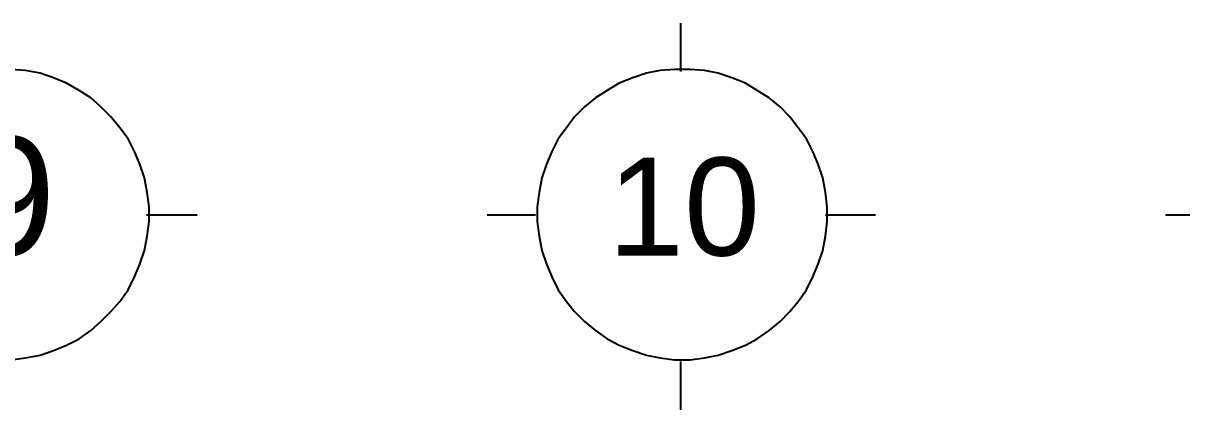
# Model space of a CAD drawing. Header units: millimetres. Extents: x 5 to 415, y 48 to 251.
# Drawn here: x 131.45 to 153.93, y 48.44 to 55.93 of the extents above; entities that cross this region are included whole.
import ezdxf

# ---------------------------------------------------------------- set-up
doc = ezdxf.new("R2010")
doc.units = ezdxf.units.MM
doc.layers.add('P', color=7, linetype='Continuous')
doc.layers.add('T', color=7, linetype='Continuous')

msp = doc.modelspace()

# ---------------------------------------------------------------- linework, layer by layer
at = {"layer": 'P'}
for points in [[(144.216, 54.998), (144.216, 55.933)], [(131.498, 55.016), (131.216, 55.033)], [(131.78, 54.963), (131.498, 55.016)], [(132.045, 54.875), (131.78, 54.963)], [(132.292, 54.769), (132.045, 54.875)], [(143.281, 54.875), (143.016, 54.769)], [(143.545, 54.963), (143.281, 54.875)], [(143.81, 55.016), (143.545, 54.963)], [(144.092, 55.033), (143.81, 55.016)], [(144.251, 55.033), (144.092, 55.033)], [(144.392, 55.033), (144.251, 55.033)], [(144.674, 55.016), (144.392, 55.033)], [(144.939, 54.963), (144.674, 55.016)], [(145.203, 54.875), (144.939, 54.963)], [(145.468, 54.769), (145.203, 54.875)], [(132.539, 54.628), (132.292, 54.769)], [(143.016, 54.769), (142.787, 54.628)], [(145.697, 54.628), (145.468, 54.769)], [(132.768, 54.487), (132.539, 54.628)], [(132.962, 54.31), (132.768, 54.487)], [(142.558, 54.487), (142.346, 54.31)], [(142.787, 54.628), (142.558, 54.487)], [(145.927, 54.487), (145.697, 54.628)], [(146.138, 54.31), (145.927, 54.487)], [(133.156, 54.116), (132.962, 54.31)], [(142.346, 54.31), (142.152, 54.116)], [(146.332, 54.116), (146.138, 54.31)], [(133.332, 53.904), (133.156, 54.116)], [(142.152, 54.116), (141.993, 53.904)], [(146.491, 53.904), (146.332, 54.116)], [(133.491, 53.693), (133.332, 53.904)], [(141.993, 53.904), (141.834, 53.693)], [(146.65, 53.693), (146.491, 53.904)], [(133.615, 53.446), (133.491, 53.693)], [(141.834, 53.693), (141.711, 53.446)], [(146.773, 53.446), (146.65, 53.693)], [(133.72, 53.199), (133.615, 53.446)], [(141.711, 53.446), (141.605, 53.199)], [(146.879, 53.199), (146.773, 53.446)], [(133.809, 52.934), (133.72, 53.199)], [(141.605, 53.199), (141.517, 52.934)], [(146.967, 52.934), (146.879, 53.199)], [(133.862, 52.652), (133.809, 52.934)], [(141.517, 52.934), (141.464, 52.652)], [(147.02, 52.652), (146.967, 52.934)], [(133.897, 52.37), (133.862, 52.652)], [(141.464, 52.652), (141.429, 52.37)], [(147.055, 52.37), (147.02, 52.652)], [(134.832, 52.211), (133.844, 52.211)], [(133.897, 52.229), (133.897, 52.37)], [(133.897, 52.088), (133.897, 52.229)], [(141.393, 52.211), (140.458, 52.211)], [(141.429, 52.37), (141.429, 52.229)], [(141.429, 52.229), (141.429, 52.088)], [(147.99, 52.211), (147.02, 52.211)], [(147.055, 52.229), (147.055, 52.37)], [(147.055, 52.088), (147.055, 52.229)], [(154.552, 52.211), (153.617, 52.211)], [(133.862, 51.805), (133.897, 52.088)], [(141.429, 52.088), (141.464, 51.805)], [(147.02, 51.805), (147.055, 52.088)], [(133.809, 51.523), (133.862, 51.805)], [(141.464, 51.805), (141.517, 51.523)], [(146.967, 51.523), (147.02, 51.805)], [(133.72, 51.259), (133.809, 51.523)], [(141.517, 51.523), (141.605, 51.259)], [(146.879, 51.259), (146.967, 51.523)], [(133.615, 51.012), (133.72, 51.259)], [(141.605, 51.259), (141.711, 51.012)], [(146.773, 51.012), (146.879, 51.259)], [(133.491, 50.765), (133.615, 51.012)], [(141.711, 51.012), (141.834, 50.765)], [(146.65, 50.765), (146.773, 51.012)], [(133.332, 50.535), (133.491, 50.765)], [(141.834, 50.765), (141.993, 50.535)], [(146.491, 50.535), (146.65, 50.765)], [(133.156, 50.341), (133.332, 50.535)], [(141.993, 50.535), (142.152, 50.341)], [(146.332, 50.341), (146.491, 50.535)], [(132.768, 49.971), (132.962, 50.147)], [(132.962, 50.147), (133.156, 50.341)], [(142.152, 50.341), (142.346, 50.147)], [(142.346, 50.147), (142.558, 49.971)], [(145.927, 49.971), (146.138, 50.147)], [(146.138, 50.147), (146.332, 50.341)], [(132.539, 49.812), (132.768, 49.971)], [(142.558, 49.971), (142.787, 49.812)], [(145.697, 49.812), (145.927, 49.971)], [(132.045, 49.583), (132.292, 49.689)], [(132.292, 49.689), (132.539, 49.812)], [(142.787, 49.812), (143.016, 49.689)], [(143.016, 49.689), (143.281, 49.583)], [(145.203, 49.583), (145.468, 49.689)], [(145.468, 49.689), (145.697, 49.812)], [(131.498, 49.442), (131.78, 49.495)], [(131.78, 49.495), (132.045, 49.583)], [(143.281, 49.583), (143.545, 49.495)], [(143.545, 49.495), (143.81, 49.442)], [(144.674, 49.442), (144.939, 49.495)], [(144.939, 49.495), (145.203, 49.583)], [(131.216, 49.407), (131.498, 49.442)], [(143.81, 49.442), (144.092, 49.407)], [(144.092, 49.407), (144.251, 49.407)], [(144.216, 48.436), (144.216, 49.371)], [(144.251, 49.407), (144.392, 49.407)], [(144.392, 49.407), (144.674, 49.442)]]:
    msp.add_lwpolyline(points, dxfattribs=at)

# ---------------------------------------------------------------- texts
at = {"layer": 'T', "attachment_point": 7}
for s, insert, char_height in [('{\\fArial|b0|i0|c0|p18;9}', (130.3, 51.4), 2.3), ('{\\fArial|b0|i0|c0|p18;10}', (142.8, 51.4), 1.9)]:
    msp.add_mtext(s, dxfattribs=dict(at, insert=insert, char_height=char_height))

doc.saveas('drawing.dxf')
